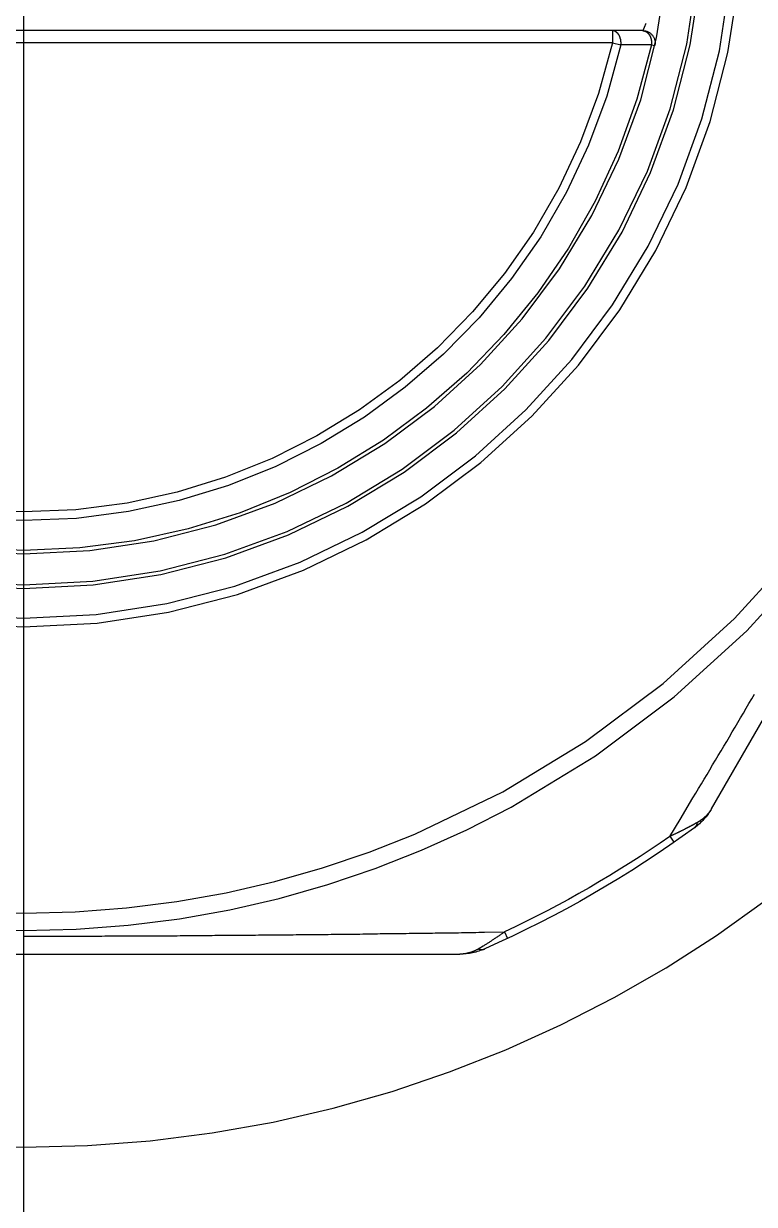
# Model space of a CAD drawing. Header units: millimetres. Extents: x 2213 to 82676, y 1050 to 28650.
# Drawn here: x 22678.83 to 22684.93, y 17281.55 to 17291.39 of the extents above; entities that cross this region are included whole.
import ezdxf

# ---------------------------------------------------------------- set-up
doc = ezdxf.new("R2010")
doc.units = ezdxf.units.MM
doc.header["$LTSCALE"] = 200
doc.linetypes.add('CENTERX2', pattern=[101.6, 63.5, -12.7, 12.7, -12.7])
doc.linetypes.add('DASHED', pattern=[0.75, 0.5, -0.25])
doc.layers.add('A-FIX', color=5, linetype='Continuous')

# ---------------------------------------------------------------- blocks, each defined once
blk = doc.blocks.new('대변기 정면도')
at = {"linetype": 'CENTERX2', "ltscale": 100}
blk.add_line((14863.9615, 31360.4375), (14863.9615, 31250.4675), dxfattribs=at)
at = {"linetype": 'DASHED'}
for p, q in [((14858.7955, 31304.1357), (14858.7972, 31304.1319)), ((14858.7972, 31304.1319), (14869.1266, 31304.1319)), ((14859.0511, 31304.1319), (14859.0511, 31304.0292)), ((14858.2245, 31297.6446), (14854.586, 31303.9466)), ((14858.7262, 31304.0137), (14858.6969, 31304.0073)), ((14858.7262, 31304.0137), (14858.8503, 31304.0133)), ((14858.8503, 31304.0133), (14858.9804, 31304.013)), ((14859.0511, 31304.0292), (14858.9804, 31304.013)), ((14859.0512, 31304.0292), (14868.8723, 31304.0292)), ((14858.4861, 31297.5564), (14858.3794, 31297.7351)), ((14858.5706, 31297.4149), (14858.4861, 31297.5564)), ((14858.5359, 31297.3658), (14858.5702, 31297.4152)), ((14859.9519, 31296.6175), (14859.9263, 31296.5631)), ((14860.1165, 31296.615), (14859.9519, 31296.6175)), ((14867.6003, 31296.4328), (14860.3234, 31296.4328))]:
    blk.add_line(p, q, dxfattribs=at)
for points in [[(14858.7969, 31304.1317), (14858.7959, 31304.1317), (14858.7949, 31304.1317), (14858.7949, 31304.1317), (14858.7939, 31304.1317), (14858.7929, 31304.1317), (14858.7919, 31304.1317), (14858.7909, 31304.1317), (14858.7899, 31304.1317), (14858.7889, 31304.1307), (14858.7879, 31304.1307), (14858.7869, 31304.1307), (14858.7859, 31304.1307), (14858.7849, 31304.1307), (14858.7839, 31304.1297), (14858.7839, 31304.1297), (14858.7829, 31304.1297), (14858.7819, 31304.1287), (14858.7809, 31304.1287), (14858.7799, 31304.1287), (14858.7789, 31304.1277), (14858.7779, 31304.1277), (14858.7769, 31304.1277), (14858.7759, 31304.1267), (14858.7759, 31304.1267), (14858.7749, 31304.1257), (14858.7739, 31304.1257), (14858.7729, 31304.1247), (14858.7719, 31304.1247), (14858.7709, 31304.1247), (14858.7709, 31304.1237), (14858.7699, 31304.1237), (14858.7689, 31304.1227), (14858.7679, 31304.1217), (14858.7669, 31304.1217), (14858.7659, 31304.1207), (14858.7659, 31304.1207), (14858.7649, 31304.1197), (14858.7639, 31304.1197), (14858.7629, 31304.1187), (14858.7619, 31304.1177), (14858.7619, 31304.1177), (14858.7609, 31304.1167), (14858.7599, 31304.1157), (14858.7589, 31304.1157), (14858.7589, 31304.1147), (14858.7579, 31304.1137), (14858.7569, 31304.1137), (14858.7559, 31304.1127), (14858.7559, 31304.1117), (14858.7549, 31304.1117), (14858.7539, 31304.1107), (14858.7539, 31304.1097), (14858.7529, 31304.1087), (14858.7519, 31304.1087), (14858.7519, 31304.1077), (14858.7509, 31304.1067), (14858.7499, 31304.1057), (14858.7499, 31304.1057), (14858.7489, 31304.1047), (14858.7479, 31304.1037), (14858.7479, 31304.1027), (14858.7469, 31304.1017), (14858.7469, 31304.1017), (14858.7459, 31304.1007), (14858.7449, 31304.0997), (14858.7449, 31304.0987), (14858.7439, 31304.0977), (14858.7439, 31304.0977), (14858.7429, 31304.0967), (14858.7429, 31304.0957), (14858.7419, 31304.0947), (14858.7419, 31304.0937), (14858.7409, 31304.0927), (14858.7409, 31304.0927), (14858.7399, 31304.0917), (14858.7399, 31304.0907), (14858.7389, 31304.0897), (14858.7389, 31304.0887), (14858.7379, 31304.0877), (14858.7379, 31304.0867), (14858.7369, 31304.0867), (14858.7369, 31304.0857), (14858.7359, 31304.0847), (14858.7359, 31304.0837), (14858.7359, 31304.0827), (14858.7349, 31304.0817), (14858.7349, 31304.0807), (14858.7339, 31304.0797), (14858.7339, 31304.0787), (14858.7339, 31304.0787), (14858.7329, 31304.0777), (14858.7329, 31304.0767), (14858.7329, 31304.0757), (14858.7319, 31304.0747), (14858.7319, 31304.0737), (14858.7319, 31304.0727), (14858.7309, 31304.0717), (14858.7309, 31304.0707), (14858.7309, 31304.0697), (14858.7309, 31304.0687), (14858.7299, 31304.0687), (14858.7299, 31304.0677), (14858.7299, 31304.0667), (14858.7299, 31304.0657), (14858.7289, 31304.0647), (14858.7289, 31304.0637), (14858.7289, 31304.0627), (14858.7289, 31304.0617), (14858.7279, 31304.0607), (14858.7279, 31304.0597), (14858.7279, 31304.0587), (14858.7279, 31304.0577), (14858.7279, 31304.0567), (14858.7279, 31304.0567), (14858.7269, 31304.0557), (14858.7269, 31304.0547), (14858.7269, 31304.0537), (14858.7269, 31304.0527), (14858.7269, 31304.0517), (14858.7269, 31304.0507), (14858.7269, 31304.0497), (14858.7259, 31304.0487), (14858.7259, 31304.0477), (14858.7259, 31304.0467), (14858.7259, 31304.0457), (14858.7259, 31304.0447), (14858.7259, 31304.0437), (14858.7259, 31304.0427), (14858.7259, 31304.0417), (14858.7259, 31304.0407), (14858.7259, 31304.0397), (14858.7259, 31304.0387), (14858.7259, 31304.0387), (14858.7259, 31304.0377), (14858.7249, 31304.0367), (14858.7249, 31304.0357), (14858.7249, 31304.0347), (14858.7249, 31304.0337), (14858.7249, 31304.0327), (14858.7249, 31304.0317), (14858.7249, 31304.0307), (14858.7249, 31304.0297), (14858.7249, 31304.0287), (14858.7249, 31304.0277), (14858.7249, 31304.0267), (14858.7259, 31304.0257), (14858.7259, 31304.0247), (14858.7259, 31304.0237), (14858.7259, 31304.0227), (14858.7259, 31304.0217), (14858.7259, 31304.0217), (14858.7259, 31304.0207), (14858.7259, 31304.0197), (14858.7259, 31304.0187), (14858.7259, 31304.0177), (14858.7259, 31304.0167), (14858.7259, 31304.0157), (14858.7259, 31304.0147), (14858.7259, 31304.0137)], [(14858.9809, 31304.0127), (14858.9799, 31304.0137), (14858.9799, 31304.0147), (14858.9799, 31304.0157), (14858.9799, 31304.0157), (14858.9799, 31304.0167), (14858.9799, 31304.0177), (14858.9799, 31304.0187), (14858.9799, 31304.0187), (14858.9799, 31304.0197), (14858.9789, 31304.0207), (14858.9789, 31304.0217), (14858.9789, 31304.0227), (14858.9789, 31304.0227), (14858.9789, 31304.0237), (14858.9789, 31304.0247), (14858.9789, 31304.0257), (14858.9789, 31304.0267), (14858.9789, 31304.0267), (14858.9789, 31304.0277), (14858.9789, 31304.0287), (14858.9789, 31304.0297), (14858.9789, 31304.0307), (14858.9789, 31304.0307), (14858.9789, 31304.0317), (14858.9789, 31304.0327), (14858.9789, 31304.0337), (14858.9789, 31304.0347), (14858.9789, 31304.0347), (14858.9789, 31304.0357), (14858.9789, 31304.0367), (14858.9789, 31304.0377), (14858.9789, 31304.0387), (14858.9789, 31304.0387), (14858.9799, 31304.0397), (14858.9799, 31304.0407), (14858.9799, 31304.0417), (14858.9799, 31304.0427), (14858.9799, 31304.0427), (14858.9799, 31304.0437), (14858.9799, 31304.0447), (14858.9799, 31304.0457), (14858.9799, 31304.0457), (14858.9799, 31304.0467), (14858.9799, 31304.0477), (14858.9809, 31304.0487), (14858.9809, 31304.0497), (14858.9809, 31304.0497), (14858.9809, 31304.0507), (14858.9809, 31304.0517), (14858.9809, 31304.0527), (14858.9809, 31304.0537), (14858.9809, 31304.0537), (14858.9819, 31304.0547), (14858.9819, 31304.0557), (14858.9819, 31304.0567), (14858.9819, 31304.0567), (14858.9819, 31304.0577), (14858.9819, 31304.0587), (14858.9829, 31304.0597), (14858.9829, 31304.0607), (14858.9829, 31304.0607), (14858.9829, 31304.0617), (14858.9829, 31304.0627), (14858.9829, 31304.0637), (14858.9839, 31304.0637), (14858.9839, 31304.0647), (14858.9839, 31304.0657), (14858.9839, 31304.0667), (14858.9839, 31304.0667), (14858.9849, 31304.0677), (14858.9849, 31304.0687), (14858.9849, 31304.0697), (14858.9849, 31304.0707), (14858.9859, 31304.0707), (14858.9859, 31304.0717), (14858.9859, 31304.0727), (14858.9859, 31304.0737), (14858.9859, 31304.0737), (14858.9869, 31304.0747), (14858.9869, 31304.0757), (14858.9869, 31304.0767), (14858.9879, 31304.0767), (14858.9879, 31304.0777), (14858.9879, 31304.0787), (14858.9879, 31304.0787), (14858.9889, 31304.0797), (14858.9889, 31304.0807), (14858.9889, 31304.0817), (14858.9899, 31304.0817), (14858.9899, 31304.0827), (14858.9899, 31304.0837), (14858.9909, 31304.0847), (14858.9909, 31304.0847), (14858.9909, 31304.0857), (14858.9919, 31304.0867), (14858.9919, 31304.0867), (14858.9919, 31304.0877), (14858.9929, 31304.0887), (14858.9929, 31304.0897), (14858.9939, 31304.0907), (14858.9939, 31304.0917), (14858.9939, 31304.0917), (14858.9949, 31304.0927), (14858.9949, 31304.0937), (14858.9959, 31304.0947), (14858.9959, 31304.0947), (14858.9969, 31304.0957), (14858.9969, 31304.0967), (14858.9969, 31304.0967), (14858.9979, 31304.0977), (14858.9979, 31304.0987), (14858.9989, 31304.0987), (14858.9989, 31304.0997), (14858.9999, 31304.1007), (14858.9999, 31304.1007), (14859.0009, 31304.1017), (14859.0009, 31304.1027), (14859.0019, 31304.1027), (14859.0019, 31304.1037), (14859.0029, 31304.1047), (14859.0029, 31304.1047), (14859.0039, 31304.1057), (14859.0039, 31304.1067), (14859.0049, 31304.1067), (14859.0059, 31304.1077), (14859.0059, 31304.1087), (14859.0069, 31304.1087), (14859.0069, 31304.1097), (14859.0079, 31304.1097), (14859.0079, 31304.1107), (14859.0089, 31304.1117), (14859.0099, 31304.1117), (14859.0099, 31304.1127), (14859.0109, 31304.1127), (14859.0109, 31304.1137), (14859.0119, 31304.1147), (14859.0129, 31304.1147), (14859.0129, 31304.1157), (14859.0139, 31304.1157), (14859.0149, 31304.1167), (14859.0149, 31304.1167), (14859.0159, 31304.1177), (14859.0169, 31304.1177), (14859.0169, 31304.1187), (14859.0179, 31304.1197), (14859.0189, 31304.1197), (14859.0189, 31304.1207), (14859.0199, 31304.1207), (14859.0209, 31304.1207), (14859.0209, 31304.1217), (14859.0219, 31304.1217), (14859.0229, 31304.1227), (14859.0229, 31304.1227), (14859.0239, 31304.1237), (14859.0249, 31304.1237), (14859.0249, 31304.1247), (14859.0259, 31304.1247), (14859.0269, 31304.1247), (14859.0279, 31304.1257), (14859.0279, 31304.1257), (14859.0289, 31304.1267), (14859.0299, 31304.1267), (14859.0309, 31304.1267), (14859.0309, 31304.1277), (14859.0319, 31304.1277), (14859.0329, 31304.1277), (14859.0339, 31304.1287), (14859.0339, 31304.1287), (14859.0349, 31304.1287), (14859.0359, 31304.1287), (14859.0369, 31304.1297), (14859.0369, 31304.1297), (14859.0379, 31304.1297), (14859.0389, 31304.1297), (14859.0399, 31304.1307), (14859.0399, 31304.1307), (14859.0409, 31304.1307), (14859.0419, 31304.1307), (14859.0429, 31304.1307), (14859.0429, 31304.1307), (14859.0439, 31304.1317), (14859.0449, 31304.1317), (14859.0459, 31304.1317), (14859.0469, 31304.1317), (14859.0469, 31304.1317), (14859.0479, 31304.1317), (14859.0489, 31304.1317), (14859.0499, 31304.1317), (14859.0509, 31304.1317)], [(14858.3799, 31297.7347), (14858.3559, 31297.7747), (14858.3329, 31297.8137), (14858.3089, 31297.8527), (14858.2859, 31297.8927), (14858.2619, 31297.9317), (14858.2389, 31297.9707), (14858.2149, 31298.0107), (14858.1919, 31298.0497), (14858.1689, 31298.0887), (14858.1449, 31298.1277), (14858.1219, 31298.1677), (14858.0979, 31298.2067), (14858.0749, 31298.2457), (14858.0519, 31298.2857), (14858.0279, 31298.3247), (14858.0049, 31298.3637), (14857.9819, 31298.4037), (14857.9579, 31298.4427), (14857.9349, 31298.4827), (14857.9119, 31298.5217), (14857.8879, 31298.5607), (14857.8649, 31298.6007)], [(14858.2249, 31297.6447), (14858.2249, 31297.6437), (14858.2259, 31297.6427), (14858.2259, 31297.6417), (14858.2269, 31297.6407), (14858.2269, 31297.6397), (14858.2279, 31297.6397), (14858.2279, 31297.6387), (14858.2289, 31297.6377), (14858.2289, 31297.6367), (14858.2299, 31297.6357), (14858.2299, 31297.6347), (14858.2309, 31297.6337), (14858.2319, 31297.6327), (14858.2319, 31297.6327), (14858.2329, 31297.6317), (14858.2329, 31297.6307), (14858.2339, 31297.6297), (14858.2339, 31297.6287), (14858.2349, 31297.6277), (14858.2359, 31297.6267), (14858.2359, 31297.6267), (14858.2369, 31297.6257), (14858.2369, 31297.6247), (14858.2379, 31297.6237), (14858.2379, 31297.6227), (14858.2389, 31297.6217), (14858.2399, 31297.6217), (14858.2399, 31297.6207), (14858.2409, 31297.6197), (14858.2409, 31297.6187), (14858.2419, 31297.6177), (14858.2429, 31297.6167), (14858.2429, 31297.6167), (14858.2439, 31297.6157), (14858.2449, 31297.6147), (14858.2449, 31297.6137), (14858.2459, 31297.6127), (14858.2459, 31297.6117), (14858.2469, 31297.6117), (14858.2479, 31297.6107), (14858.2479, 31297.6097), (14858.2489, 31297.6087), (14858.2499, 31297.6077), (14858.2499, 31297.6077), (14858.2509, 31297.6067), (14858.2519, 31297.6057), (14858.2519, 31297.6047), (14858.2529, 31297.6037), (14858.2539, 31297.6037), (14858.2539, 31297.6027), (14858.2549, 31297.6017), (14858.2559, 31297.6007), (14858.2559, 31297.5997), (14858.2569, 31297.5997), (14858.2579, 31297.5987), (14858.2579, 31297.5977), (14858.2589, 31297.5967), (14858.2599, 31297.5967), (14858.2599, 31297.5957), (14858.2609, 31297.5947), (14858.2619, 31297.5937), (14858.2619, 31297.5927), (14858.2629, 31297.5927), (14858.2639, 31297.5917), (14858.2649, 31297.5907), (14858.2649, 31297.5897), (14858.2659, 31297.5897), (14858.2669, 31297.5887), (14858.2669, 31297.5877), (14858.2679, 31297.5867), (14858.2689, 31297.5867), (14858.2699, 31297.5857), (14858.2699, 31297.5847), (14858.2709, 31297.5837), (14858.2719, 31297.5837), (14858.2719, 31297.5827), (14858.2729, 31297.5817), (14858.2739, 31297.5817), (14858.2749, 31297.5807), (14858.2749, 31297.5797), (14858.2759, 31297.5787), (14858.2769, 31297.5787), (14858.2779, 31297.5777), (14858.2779, 31297.5767), (14858.2789, 31297.5767), (14858.2799, 31297.5757), (14858.2809, 31297.5747), (14858.2819, 31297.5737), (14858.2819, 31297.5737), (14858.2829, 31297.5727), (14858.2839, 31297.5717), (14858.2849, 31297.5717), (14858.2849, 31297.5707), (14858.2859, 31297.5697), (14858.2869, 31297.5697), (14858.2879, 31297.5687), (14858.2889, 31297.5677), (14858.2889, 31297.5677), (14858.2899, 31297.5667), (14858.2909, 31297.5657), (14858.2919, 31297.5657), (14858.2919, 31297.5647), (14858.2929, 31297.5637), (14858.2939, 31297.5637), (14858.2949, 31297.5627), (14858.2959, 31297.5617), (14858.2959, 31297.5617), (14858.2969, 31297.5607), (14858.2979, 31297.5597), (14858.2989, 31297.5597), (14858.2999, 31297.5587), (14858.3009, 31297.5577), (14858.3009, 31297.5577), (14858.3019, 31297.5567), (14858.3029, 31297.5557), (14858.3039, 31297.5557), (14858.3049, 31297.5547), (14858.3049, 31297.5547), (14858.3059, 31297.5537), (14858.3069, 31297.5527), (14858.3079, 31297.5527), (14858.3089, 31297.5517), (14858.3099, 31297.5517), (14858.3109, 31297.5507), (14858.3109, 31297.5497), (14858.3119, 31297.5497), (14858.3129, 31297.5487), (14858.3139, 31297.5487), (14858.3149, 31297.5477), (14858.3159, 31297.5467), (14858.3159, 31297.5467), (14858.3169, 31297.5457), (14858.3179, 31297.5457), (14858.3189, 31297.5447), (14858.3199, 31297.5437), (14858.3209, 31297.5437), (14858.3219, 31297.5427), (14858.3219, 31297.5427), (14858.3229, 31297.5417), (14858.3239, 31297.5417), (14858.3249, 31297.5407), (14858.3259, 31297.5397), (14858.3269, 31297.5397), (14858.3279, 31297.5387), (14858.3289, 31297.5387), (14858.3289, 31297.5377), (14858.3299, 31297.5377), (14858.3309, 31297.5367), (14858.3319, 31297.5367), (14858.3329, 31297.5357), (14858.3339, 31297.5357), (14858.3349, 31297.5347), (14858.3359, 31297.5337), (14858.3359, 31297.5337), (14858.3369, 31297.5327), (14858.3379, 31297.5327), (14858.3389, 31297.5317), (14858.3399, 31297.5317), (14858.3409, 31297.5307)], [(14858.3669, 31297.4867), (14858.3659, 31297.4867), (14858.3659, 31297.4867), (14858.3659, 31297.4867), (14858.3659, 31297.4877), (14858.3649, 31297.4877), (14858.3649, 31297.4877), (14858.3649, 31297.4877), (14858.3649, 31297.4877), (14858.3639, 31297.4887), (14858.3639, 31297.4887), (14858.3639, 31297.4887), (14858.3639, 31297.4887), (14858.3629, 31297.4887), (14858.3629, 31297.4897), (14858.3629, 31297.4897), (14858.3629, 31297.4897), (14858.3619, 31297.4897), (14858.3619, 31297.4907), (14858.3619, 31297.4907), (14858.3619, 31297.4907), (14858.3609, 31297.4907), (14858.3609, 31297.4907), (14858.3609, 31297.4917), (14858.3609, 31297.4917), (14858.3599, 31297.4917), (14858.3599, 31297.4917), (14858.3599, 31297.4927), (14858.3599, 31297.4927), (14858.3589, 31297.4927), (14858.3589, 31297.4927), (14858.3589, 31297.4937), (14858.3589, 31297.4937), (14858.3589, 31297.4937), (14858.3579, 31297.4937), (14858.3579, 31297.4947), (14858.3579, 31297.4947), (14858.3579, 31297.4947), (14858.3569, 31297.4947), (14858.3569, 31297.4947), (14858.3569, 31297.4957), (14858.3569, 31297.4957), (14858.3569, 31297.4957), (14858.3559, 31297.4957), (14858.3559, 31297.4967), (14858.3559, 31297.4967), (14858.3559, 31297.4967), (14858.3559, 31297.4977), (14858.3549, 31297.4977), (14858.3549, 31297.4977), (14858.3549, 31297.4977), (14858.3549, 31297.4987), (14858.3549, 31297.4987), (14858.3539, 31297.4987), (14858.3539, 31297.4987), (14858.3539, 31297.4997), (14858.3539, 31297.4997), (14858.3539, 31297.4997), (14858.3529, 31297.4997), (14858.3529, 31297.5007), (14858.3529, 31297.5007), (14858.3529, 31297.5007), (14858.3529, 31297.5017), (14858.3519, 31297.5017), (14858.3519, 31297.5017), (14858.3519, 31297.5017), (14858.3519, 31297.5027), (14858.3519, 31297.5027), (14858.3519, 31297.5027), (14858.3509, 31297.5027), (14858.3509, 31297.5037), (14858.3509, 31297.5037), (14858.3509, 31297.5037), (14858.3509, 31297.5047), (14858.3509, 31297.5047), (14858.3499, 31297.5047), (14858.3499, 31297.5047), (14858.3499, 31297.5057), (14858.3499, 31297.5057), (14858.3499, 31297.5057), (14858.3499, 31297.5067), (14858.3489, 31297.5067), (14858.3489, 31297.5067), (14858.3489, 31297.5077), (14858.3489, 31297.5077), (14858.3489, 31297.5077), (14858.3489, 31297.5077), (14858.3479, 31297.5087), (14858.3479, 31297.5087), (14858.3479, 31297.5087), (14858.3479, 31297.5097), (14858.3479, 31297.5097), (14858.3479, 31297.5097), (14858.3479, 31297.5107), (14858.3469, 31297.5107), (14858.3469, 31297.5107), (14858.3469, 31297.5107), (14858.3469, 31297.5117), (14858.3469, 31297.5117), (14858.3469, 31297.5117), (14858.3469, 31297.5127), (14858.3459, 31297.5127), (14858.3459, 31297.5137), (14858.3459, 31297.5137), (14858.3459, 31297.5137), (14858.3459, 31297.5137), (14858.3459, 31297.5147), (14858.3459, 31297.5147), (14858.3449, 31297.5147), (14858.3449, 31297.5157), (14858.3449, 31297.5157), (14858.3449, 31297.5157), (14858.3449, 31297.5167), (14858.3449, 31297.5167), (14858.3449, 31297.5167), (14858.3449, 31297.5177), (14858.3449, 31297.5177), (14858.3439, 31297.5177), (14858.3439, 31297.5187), (14858.3439, 31297.5187), (14858.3439, 31297.5187), (14858.3439, 31297.5197), (14858.3439, 31297.5197), (14858.3439, 31297.5197), (14858.3439, 31297.5197), (14858.3439, 31297.5207), (14858.3439, 31297.5207), (14858.3429, 31297.5207), (14858.3429, 31297.5217), (14858.3429, 31297.5217), (14858.3429, 31297.5217), (14858.3429, 31297.5227), (14858.3429, 31297.5227), (14858.3429, 31297.5227), (14858.3429, 31297.5237), (14858.3429, 31297.5237), (14858.3429, 31297.5237), (14858.3419, 31297.5247), (14858.3419, 31297.5247), (14858.3419, 31297.5247), (14858.3419, 31297.5257), (14858.3419, 31297.5257), (14858.3419, 31297.5257), (14858.3419, 31297.5267), (14858.3419, 31297.5267), (14858.3419, 31297.5267), (14858.3419, 31297.5277), (14858.3419, 31297.5277), (14858.3419, 31297.5277), (14858.3419, 31297.5277), (14858.3409, 31297.5287), (14858.3409, 31297.5287), (14858.3409, 31297.5287), (14858.3409, 31297.5297), (14858.3409, 31297.5297), (14858.3409, 31297.5297), (14858.3409, 31297.5307)], [(14858.3409, 31297.5307), (14858.3419, 31297.5307), (14858.3419, 31297.5307), (14858.3429, 31297.5297), (14858.3439, 31297.5297), (14858.3439, 31297.5297), (14858.3449, 31297.5287), (14858.3459, 31297.5287), (14858.3459, 31297.5277), (14858.3469, 31297.5277), (14858.3469, 31297.5277), (14858.3479, 31297.5267), (14858.3489, 31297.5267), (14858.3489, 31297.5267), (14858.3499, 31297.5257), (14858.3509, 31297.5257), (14858.3509, 31297.5247), (14858.3519, 31297.5247), (14858.3529, 31297.5247), (14858.3529, 31297.5237), (14858.3539, 31297.5237), (14858.3549, 31297.5237), (14858.3549, 31297.5227), (14858.3559, 31297.5227), (14858.3569, 31297.5227), (14858.3569, 31297.5217), (14858.3579, 31297.5217), (14858.3589, 31297.5207), (14858.3589, 31297.5207), (14858.3599, 31297.5207), (14858.3609, 31297.5197), (14858.3609, 31297.5197), (14858.3619, 31297.5197), (14858.3629, 31297.5187), (14858.3629, 31297.5187), (14858.3639, 31297.5187), (14858.3649, 31297.5177), (14858.3649, 31297.5177), (14858.3659, 31297.5167), (14858.3669, 31297.5167), (14858.3669, 31297.5167), (14858.3679, 31297.5157), (14858.3689, 31297.5157), (14858.3689, 31297.5157), (14858.3699, 31297.5147), (14858.3699, 31297.5147), (14858.3709, 31297.5147), (14858.3719, 31297.5137), (14858.3719, 31297.5137), (14858.3729, 31297.5137), (14858.3739, 31297.5127), (14858.3739, 31297.5127), (14858.3749, 31297.5117), (14858.3759, 31297.5117), (14858.3759, 31297.5117), (14858.3769, 31297.5107), (14858.3779, 31297.5107), (14858.3779, 31297.5107), (14858.3789, 31297.5097), (14858.3799, 31297.5097), (14858.3799, 31297.5097), (14858.3809, 31297.5087), (14858.3819, 31297.5087), (14858.3819, 31297.5087), (14858.3829, 31297.5077), (14858.3839, 31297.5077), (14858.3839, 31297.5067), (14858.3849, 31297.5067), (14858.3859, 31297.5067), (14858.3859, 31297.5057), (14858.3869, 31297.5057), (14858.3879, 31297.5057), (14858.3879, 31297.5047), (14858.3889, 31297.5047), (14858.3899, 31297.5047), (14858.3899, 31297.5037), (14858.3909, 31297.5037), (14858.3919, 31297.5037), (14858.3919, 31297.5027), (14858.3929, 31297.5027), (14858.3939, 31297.5027), (14858.3939, 31297.5017), (14858.3949, 31297.5017), (14858.3959, 31297.5007), (14858.3959, 31297.5007), (14858.3969, 31297.5007), (14858.3979, 31297.4997), (14858.3979, 31297.4997), (14858.3989, 31297.4997), (14858.3999, 31297.4987), (14858.3999, 31297.4987), (14858.4009, 31297.4987), (14858.4019, 31297.4977), (14858.4019, 31297.4977), (14858.4029, 31297.4977), (14858.4039, 31297.4967), (14858.4039, 31297.4967), (14858.4049, 31297.4967), (14858.4059, 31297.4957), (14858.4059, 31297.4957), (14858.4069, 31297.4957), (14858.4079, 31297.4947), (14858.4079, 31297.4947), (14858.4089, 31297.4947), (14858.4099, 31297.4937), (14858.4099, 31297.4937), (14858.4109, 31297.4927), (14858.4119, 31297.4927), (14858.4119, 31297.4927), (14858.4129, 31297.4917), (14858.4139, 31297.4917), (14858.4139, 31297.4917), (14858.4149, 31297.4907), (14858.4159, 31297.4907), (14858.4159, 31297.4907), (14858.4169, 31297.4897), (14858.4179, 31297.4897), (14858.4179, 31297.4897), (14858.4189, 31297.4887), (14858.4199, 31297.4887), (14858.4199, 31297.4887), (14858.4209, 31297.4877), (14858.4219, 31297.4877), (14858.4219, 31297.4877), (14858.4229, 31297.4867), (14858.4239, 31297.4867), (14858.4239, 31297.4867), (14858.4249, 31297.4857), (14858.4259, 31297.4857), (14858.4259, 31297.4857), (14858.4269, 31297.4847), (14858.4279, 31297.4847), (14858.4279, 31297.4847), (14858.4289, 31297.4837), (14858.4299, 31297.4837), (14858.4299, 31297.4827), (14858.4309, 31297.4827), (14858.4319, 31297.4827), (14858.4319, 31297.4817), (14858.4329, 31297.4817), (14858.4339, 31297.4817), (14858.4339, 31297.4807), (14858.4349, 31297.4807), (14858.4359, 31297.4807), (14858.4359, 31297.4797), (14858.4369, 31297.4797), (14858.4379, 31297.4797), (14858.4379, 31297.4787), (14858.4389, 31297.4787), (14858.4399, 31297.4787), (14858.4399, 31297.4777), (14858.4409, 31297.4777), (14858.4419, 31297.4777), (14858.4419, 31297.4767), (14858.4429, 31297.4767), (14858.4439, 31297.4767), (14858.4439, 31297.4757), (14858.4449, 31297.4757), (14858.4459, 31297.4757), (14858.4459, 31297.4747)], [(14863.9619, 31296.5827), (14863.9379, 31296.5827), (14863.9139, 31296.5827), (14863.8889, 31296.5827), (14863.8649, 31296.5827), (14863.8409, 31296.5827), (14863.8169, 31296.5827), (14863.7929, 31296.5827), (14863.7689, 31296.5827), (14863.7439, 31296.5827), (14863.7199, 31296.5837), (14863.6959, 31296.5837), (14863.6719, 31296.5837), (14863.6479, 31296.5837), (14863.6229, 31296.5837), (14863.5989, 31296.5837), (14863.5749, 31296.5837), (14863.5509, 31296.5837), (14863.5269, 31296.5837), (14863.5029, 31296.5837), (14863.4779, 31296.5837), (14863.4539, 31296.5837), (14863.4299, 31296.5837), (14863.4059, 31296.5837), (14863.3819, 31296.5837), (14863.3569, 31296.5837), (14863.3329, 31296.5837), (14863.3089, 31296.5837), (14863.2849, 31296.5847), (14863.2609, 31296.5847), (14863.2359, 31296.5847), (14863.2119, 31296.5847), (14863.1879, 31296.5847), (14863.1639, 31296.5847), (14863.1399, 31296.5847), (14863.1159, 31296.5847), (14863.0909, 31296.5847), (14863.0669, 31296.5847), (14863.0429, 31296.5847), (14863.0189, 31296.5857), (14862.9949, 31296.5857), (14862.9699, 31296.5857), (14862.9459, 31296.5857), (14862.9219, 31296.5857), (14862.8979, 31296.5857), (14862.8739, 31296.5857), (14862.8489, 31296.5857), (14862.8249, 31296.5867), (14862.8009, 31296.5867), (14862.7769, 31296.5867), (14862.7529, 31296.5867), (14862.7289, 31296.5867), (14862.7039, 31296.5867), (14862.6799, 31296.5867), (14862.6559, 31296.5877), (14862.6319, 31296.5877), (14862.6079, 31296.5877), (14862.5829, 31296.5877), (14862.5589, 31296.5877), (14862.5349, 31296.5877), (14862.5109, 31296.5877), (14862.4869, 31296.5887), (14862.4629, 31296.5887), (14862.4379, 31296.5887), (14862.4139, 31296.5887), (14862.3899, 31296.5887), (14862.3659, 31296.5897), (14862.3419, 31296.5897), (14862.3169, 31296.5897), (14862.2929, 31296.5897), (14862.2689, 31296.5897), (14862.2449, 31296.5897), (14862.2209, 31296.5907), (14862.1959, 31296.5907), (14862.1719, 31296.5907), (14862.1479, 31296.5907), (14862.1239, 31296.5907), (14862.0999, 31296.5917), (14862.0759, 31296.5917), (14862.0509, 31296.5917), (14862.0269, 31296.5917), (14862.0029, 31296.5927), (14861.9789, 31296.5927), (14861.9549, 31296.5927), (14861.9299, 31296.5927), (14861.9059, 31296.5927), (14861.8819, 31296.5937), (14861.8579, 31296.5937), (14861.8339, 31296.5937), (14861.8099, 31296.5937), (14861.7849, 31296.5947), (14861.7609, 31296.5947), (14861.7369, 31296.5947), (14861.7129, 31296.5947), (14861.6889, 31296.5957), (14861.6639, 31296.5957), (14861.6399, 31296.5957), (14861.6159, 31296.5957), (14861.5919, 31296.5967), (14861.5679, 31296.5967), (14861.5429, 31296.5967), (14861.5189, 31296.5967), (14861.4949, 31296.5977), (14861.4709, 31296.5977), (14861.4469, 31296.5977), (14861.4229, 31296.5977), (14861.3979, 31296.5987), (14861.3739, 31296.5987), (14861.3499, 31296.5987), (14861.3259, 31296.5997), (14861.3019, 31296.5997), (14861.2769, 31296.5997), (14861.2529, 31296.5997), (14861.2289, 31296.6007), (14861.2049, 31296.6007), (14861.1809, 31296.6007), (14861.1569, 31296.6007), (14861.1319, 31296.6017), (14861.1079, 31296.6017), (14861.0839, 31296.6017), (14861.0599, 31296.6027), (14861.0359, 31296.6027), (14861.0109, 31296.6027), (14860.9869, 31296.6037), (14860.9629, 31296.6037), (14860.9389, 31296.6037), (14860.9149, 31296.6037), (14860.8909, 31296.6047), (14860.8659, 31296.6047), (14860.8419, 31296.6047), (14860.8179, 31296.6057), (14860.7939, 31296.6057), (14860.7699, 31296.6057), (14860.7449, 31296.6067), (14860.7209, 31296.6067), (14860.6969, 31296.6067), (14860.6729, 31296.6077), (14860.6489, 31296.6077), (14860.6249, 31296.6077), (14860.5999, 31296.6087), (14860.5759, 31296.6087), (14860.5519, 31296.6087), (14860.5279, 31296.6097), (14860.5039, 31296.6097), (14860.4789, 31296.6097), (14860.4549, 31296.6107), (14860.4309, 31296.6107), (14860.4069, 31296.6107), (14860.3829, 31296.6117), (14860.3579, 31296.6117), (14860.3339, 31296.6117), (14860.3099, 31296.6127), (14860.2859, 31296.6127), (14860.2619, 31296.6127), (14860.2379, 31296.6137), (14860.2129, 31296.6137), (14860.1889, 31296.6137), (14860.1649, 31296.6147), (14860.1409, 31296.6147), (14860.1169, 31296.6147)], [(14860.1669, 31296.4767), (14860.1659, 31296.4767), (14860.1659, 31296.4767), (14860.1659, 31296.4767), (14860.1649, 31296.4757), (14860.1649, 31296.4757), (14860.1649, 31296.4757), (14860.1639, 31296.4757), (14860.1639, 31296.4757), (14860.1639, 31296.4757), (14860.1629, 31296.4757), (14860.1629, 31296.4757), (14860.1629, 31296.4757), (14860.1619, 31296.4757), (14860.1619, 31296.4747), (14860.1619, 31296.4747), (14860.1619, 31296.4747), (14860.1609, 31296.4747), (14860.1609, 31296.4747), (14860.1609, 31296.4747), (14860.1599, 31296.4747), (14860.1599, 31296.4747), (14860.1599, 31296.4747), (14860.1589, 31296.4747), (14860.1589, 31296.4747), (14860.1589, 31296.4737), (14860.1579, 31296.4737), (14860.1579, 31296.4737), (14860.1579, 31296.4737), (14860.1569, 31296.4737), (14860.1569, 31296.4737), (14860.1569, 31296.4737), (14860.1559, 31296.4737), (14860.1559, 31296.4737), (14860.1559, 31296.4737), (14860.1549, 31296.4737), (14860.1549, 31296.4737), (14860.1549, 31296.4737), (14860.1539, 31296.4737), (14860.1539, 31296.4737), (14860.1539, 31296.4727), (14860.1539, 31296.4727), (14860.1529, 31296.4727), (14860.1529, 31296.4727), (14860.1529, 31296.4727), (14860.1519, 31296.4727), (14860.1519, 31296.4727), (14860.1519, 31296.4727), (14860.1509, 31296.4727), (14860.1509, 31296.4727), (14860.1509, 31296.4727), (14860.1499, 31296.4727), (14860.1499, 31296.4727), (14860.1499, 31296.4727), (14860.1489, 31296.4727), (14860.1489, 31296.4727), (14860.1489, 31296.4727), (14860.1479, 31296.4727), (14860.1479, 31296.4727), (14860.1479, 31296.4727), (14860.1469, 31296.4727), (14860.1469, 31296.4717), (14860.1469, 31296.4717), (14860.1459, 31296.4717), (14860.1459, 31296.4717), (14860.1459, 31296.4717), (14860.1449, 31296.4717), (14860.1449, 31296.4717), (14860.1449, 31296.4717), (14860.1439, 31296.4717), (14860.1439, 31296.4717), (14860.1439, 31296.4717), (14860.1429, 31296.4717), (14860.1429, 31296.4717), (14860.1429, 31296.4717), (14860.1419, 31296.4717), (14860.1419, 31296.4717), (14860.1419, 31296.4717), (14860.1409, 31296.4717), (14860.1409, 31296.4717), (14860.1409, 31296.4717), (14860.1399, 31296.4717), (14860.1399, 31296.4717), (14860.1399, 31296.4717), (14860.1389, 31296.4717), (14860.1389, 31296.4717), (14860.1389, 31296.4717), (14860.1379, 31296.4717), (14860.1379, 31296.4717), (14860.1379, 31296.4717), (14860.1369, 31296.4717), (14860.1369, 31296.4717), (14860.1369, 31296.4717), (14860.1359, 31296.4717), (14860.1359, 31296.4717), (14860.1359, 31296.4717), (14860.1349, 31296.4717), (14860.1339, 31296.4717), (14860.1339, 31296.4717), (14860.1339, 31296.4717), (14860.1329, 31296.4727), (14860.1329, 31296.4727), (14860.1329, 31296.4727), (14860.1319, 31296.4727), (14860.1319, 31296.4727), (14860.1319, 31296.4727), (14860.1309, 31296.4727), (14860.1309, 31296.4727), (14860.1309, 31296.4727), (14860.1299, 31296.4727), (14860.1299, 31296.4727), (14860.1299, 31296.4727), (14860.1289, 31296.4727), (14860.1289, 31296.4727), (14860.1289, 31296.4727), (14860.1279, 31296.4727), (14860.1279, 31296.4727), (14860.1279, 31296.4727), (14860.1269, 31296.4727), (14860.1269, 31296.4727), (14860.1269, 31296.4737), (14860.1259, 31296.4737), (14860.1259, 31296.4737), (14860.1259, 31296.4737), (14860.1249, 31296.4737), (14860.1249, 31296.4737), (14860.1249, 31296.4737), (14860.1239, 31296.4737), (14860.1239, 31296.4737), (14860.1239, 31296.4737), (14860.1229, 31296.4737), (14860.1229, 31296.4737), (14860.1229, 31296.4737), (14860.1219, 31296.4747), (14860.1219, 31296.4747), (14860.1219, 31296.4747), (14860.1219, 31296.4747), (14860.1209, 31296.4747), (14860.1209, 31296.4747), (14860.1209, 31296.4747), (14860.1199, 31296.4747), (14860.1199, 31296.4747), (14860.1199, 31296.4747), (14860.1189, 31296.4757), (14860.1189, 31296.4757), (14860.1189, 31296.4757), (14860.1179, 31296.4757), (14860.1179, 31296.4757), (14860.1179, 31296.4757), (14860.1169, 31296.4757), (14860.1169, 31296.4757), (14860.1169, 31296.4767), (14860.1169, 31296.4767), (14860.1159, 31296.4767)], [(14860.1299, 31296.4997), (14860.1299, 31296.4987), (14860.1299, 31296.4987), (14860.1309, 31296.4987), (14860.1309, 31296.4987), (14860.1309, 31296.4987), (14860.1319, 31296.4977), (14860.1319, 31296.4977), (14860.1319, 31296.4977), (14860.1319, 31296.4977), (14860.1329, 31296.4977), (14860.1329, 31296.4977), (14860.1329, 31296.4967), (14860.1339, 31296.4967), (14860.1339, 31296.4967), (14860.1339, 31296.4967), (14860.1349, 31296.4967), (14860.1349, 31296.4957), (14860.1349, 31296.4957), (14860.1349, 31296.4957), (14860.1359, 31296.4957), (14860.1359, 31296.4957), (14860.1359, 31296.4957), (14860.1369, 31296.4947), (14860.1369, 31296.4947), (14860.1369, 31296.4947), (14860.1369, 31296.4947), (14860.1379, 31296.4947), (14860.1379, 31296.4937), (14860.1379, 31296.4937), (14860.1389, 31296.4937), (14860.1389, 31296.4937), (14860.1389, 31296.4937), (14860.1399, 31296.4937), (14860.1399, 31296.4927), (14860.1399, 31296.4927), (14860.1399, 31296.4927), (14860.1409, 31296.4927), (14860.1409, 31296.4927), (14860.1409, 31296.4917), (14860.1419, 31296.4917), (14860.1419, 31296.4917), (14860.1419, 31296.4917), (14860.1429, 31296.4917), (14860.1429, 31296.4917), (14860.1429, 31296.4907), (14860.1429, 31296.4907), (14860.1439, 31296.4907), (14860.1439, 31296.4907), (14860.1439, 31296.4907), (14860.1449, 31296.4907), (14860.1449, 31296.4897), (14860.1449, 31296.4897), (14860.1449, 31296.4897), (14860.1459, 31296.4897), (14860.1459, 31296.4897), (14860.1459, 31296.4887), (14860.1469, 31296.4887), (14860.1469, 31296.4887), (14860.1469, 31296.4887), (14860.1479, 31296.4887), (14860.1479, 31296.4887), (14860.1479, 31296.4877), (14860.1479, 31296.4877), (14860.1489, 31296.4877), (14860.1489, 31296.4877), (14860.1489, 31296.4877), (14860.1499, 31296.4867), (14860.1499, 31296.4867), (14860.1499, 31296.4867), (14860.1499, 31296.4867), (14860.1509, 31296.4867), (14860.1509, 31296.4867), (14860.1509, 31296.4857), (14860.1519, 31296.4857), (14860.1519, 31296.4857), (14860.1519, 31296.4857), (14860.1529, 31296.4857), (14860.1529, 31296.4847), (14860.1529, 31296.4847), (14860.1529, 31296.4847), (14860.1539, 31296.4847), (14860.1539, 31296.4847), (14860.1539, 31296.4847), (14860.1549, 31296.4837), (14860.1549, 31296.4837), (14860.1549, 31296.4837), (14860.1559, 31296.4837), (14860.1559, 31296.4837), (14860.1559, 31296.4837), (14860.1559, 31296.4827), (14860.1569, 31296.4827), (14860.1569, 31296.4827), (14860.1569, 31296.4827), (14860.1579, 31296.4827), (14860.1579, 31296.4817), (14860.1579, 31296.4817), (14860.1579, 31296.4817), (14860.1589, 31296.4817), (14860.1599, 31296.4807), (14860.1599, 31296.4807), (14860.1599, 31296.4807), (14860.1609, 31296.4807), (14860.1609, 31296.4807), (14860.1609, 31296.4807), (14860.1609, 31296.4797), (14860.1619, 31296.4797), (14860.1619, 31296.4797), (14860.1619, 31296.4797), (14860.1629, 31296.4797), (14860.1629, 31296.4787), (14860.1629, 31296.4787), (14860.1639, 31296.4787), (14860.1639, 31296.4787), (14860.1639, 31296.4787), (14860.1639, 31296.4787), (14860.1649, 31296.4777), (14860.1649, 31296.4777), (14860.1649, 31296.4777), (14860.1659, 31296.4777), (14860.1659, 31296.4777), (14860.1659, 31296.4777), (14860.1669, 31296.4767)], [(14860.1669, 31296.4767), (14860.1679, 31296.4767), (14860.1689, 31296.4757), (14860.1699, 31296.4747), (14860.1709, 31296.4747), (14860.1719, 31296.4737), (14860.1719, 31296.4737), (14860.1729, 31296.4727), (14860.1739, 31296.4727), (14860.1749, 31296.4717), (14860.1759, 31296.4717), (14860.1769, 31296.4707), (14860.1779, 31296.4707), (14860.1789, 31296.4697), (14860.1799, 31296.4697), (14860.1809, 31296.4697), (14860.1819, 31296.4687), (14860.1819, 31296.4687), (14860.1829, 31296.4677), (14860.1839, 31296.4677), (14860.1849, 31296.4667), (14860.1859, 31296.4667), (14860.1869, 31296.4657), (14860.1879, 31296.4657), (14860.1889, 31296.4647), (14860.1899, 31296.4647), (14860.1909, 31296.4637), (14860.1919, 31296.4637), (14860.1929, 31296.4637), (14860.1929, 31296.4627), (14860.1939, 31296.4627), (14860.1949, 31296.4617), (14860.1959, 31296.4617), (14860.1969, 31296.4607), (14860.1979, 31296.4607), (14860.1989, 31296.4597), (14860.1999, 31296.4597), (14860.2009, 31296.4597), (14860.2019, 31296.4587), (14860.2029, 31296.4587), (14860.2039, 31296.4577), (14860.2049, 31296.4577), (14860.2059, 31296.4577), (14860.2069, 31296.4567), (14860.2079, 31296.4567), (14860.2089, 31296.4557), (14860.2099, 31296.4557), (14860.2099, 31296.4557), (14860.2109, 31296.4547), (14860.2119, 31296.4547), (14860.2129, 31296.4537), (14860.2139, 31296.4537), (14860.2149, 31296.4537), (14860.2159, 31296.4527), (14860.2169, 31296.4527), (14860.2179, 31296.4527), (14860.2189, 31296.4517), (14860.2199, 31296.4517), (14860.2209, 31296.4517), (14860.2219, 31296.4507), (14860.2229, 31296.4507), (14860.2239, 31296.4497), (14860.2249, 31296.4497), (14860.2259, 31296.4497), (14860.2269, 31296.4487), (14860.2279, 31296.4487), (14860.2289, 31296.4487), (14860.2299, 31296.4477), (14860.2309, 31296.4477), (14860.2319, 31296.4477), (14860.2329, 31296.4477), (14860.2339, 31296.4467), (14860.2349, 31296.4467), (14860.2359, 31296.4467), (14860.2369, 31296.4457), (14860.2379, 31296.4457), (14860.2389, 31296.4457), (14860.2399, 31296.4447), (14860.2409, 31296.4447), (14860.2419, 31296.4447), (14860.2429, 31296.4447), (14860.2439, 31296.4437), (14860.2449, 31296.4437), (14860.2459, 31296.4437), (14860.2469, 31296.4427), (14860.2479, 31296.4427), (14860.2489, 31296.4427), (14860.2499, 31296.4427), (14860.2509, 31296.4417), (14860.2519, 31296.4417), (14860.2529, 31296.4417), (14860.2539, 31296.4417), (14860.2549, 31296.4407), (14860.2559, 31296.4407), (14860.2569, 31296.4407), (14860.2579, 31296.4407), (14860.2589, 31296.4397), (14860.2599, 31296.4397), (14860.2609, 31296.4397), (14860.2619, 31296.4397), (14860.2629, 31296.4397), (14860.2639, 31296.4387), (14860.2649, 31296.4387), (14860.2659, 31296.4387), (14860.2669, 31296.4387), (14860.2679, 31296.4377), (14860.2689, 31296.4377), (14860.2699, 31296.4377), (14860.2709, 31296.4377), (14860.2719, 31296.4377), (14860.2729, 31296.4377), (14860.2739, 31296.4367), (14860.2749, 31296.4367), (14860.2759, 31296.4367), (14860.2769, 31296.4367), (14860.2779, 31296.4367), (14860.2789, 31296.4367), (14860.2799, 31296.4357), (14860.2809, 31296.4357), (14860.2819, 31296.4357), (14860.2829, 31296.4357), (14860.2839, 31296.4357), (14860.2849, 31296.4357), (14860.2869, 31296.4347), (14860.2879, 31296.4347), (14860.2889, 31296.4347), (14860.2899, 31296.4347), (14860.2909, 31296.4347), (14860.2919, 31296.4347), (14860.2929, 31296.4347), (14860.2939, 31296.4347), (14860.2949, 31296.4347), (14860.2959, 31296.4337), (14860.2969, 31296.4337), (14860.2979, 31296.4337), (14860.2989, 31296.4337), (14860.2999, 31296.4337), (14860.3009, 31296.4337), (14860.3019, 31296.4337), (14860.3029, 31296.4337), (14860.3039, 31296.4337), (14860.3049, 31296.4337), (14860.3059, 31296.4337), (14860.3069, 31296.4337), (14860.3079, 31296.4327), (14860.3089, 31296.4327), (14860.3099, 31296.4327), (14860.3109, 31296.4327), (14860.3119, 31296.4327), (14860.3129, 31296.4327), (14860.3139, 31296.4327), (14860.3149, 31296.4327), (14860.3159, 31296.4327), (14860.3169, 31296.4327), (14860.3179, 31296.4327), (14860.3189, 31296.4327), (14860.3199, 31296.4327), (14860.3219, 31296.4327), (14860.3229, 31296.4327), (14860.3239, 31296.4327)]]:
    blk.add_lwpolyline(points, dxfattribs=at)
at = {"linetype": 'Continuous'}
for radius in [21.0442, 18.6998]:
    blk.add_circle((14863.9619, 31305.1584), radius, dxfattribs=at)
at = {"linetype": 'DASHED'}
for radius in [10.3351, 8.5292, 8.384, 5.9965, 5.9239, 5.6761, 5.646, 5.3894]:
    blk.add_circle((14863.9619, 31305.1584), radius, dxfattribs=at)
at = {"linetype": 'Continuous'}
for radius, start, end in [(33.3628, 38.03057, 321.96943), (25.1775, 57.6319, 302.36819), (21.121, 9.88977, 350.11023)]:
    blk.add_arc((14863.9619, 31305.1584), radius, start, end, dxfattribs=at)
at = {"linetype": 'DASHED'}
for centre, radius, start, end in [((14860.2404, 31304.7631), 1.5753, 201.31546, 203.4714), ((14858.7972, 31304.0292), 0.1027, 90, 192.33295), ((14863.9619, 31305.1584), 5.3593, 192.33269, 347.66702), ((14863.9619, 31305.1584), 5.1115, 192.9496, 347.05015), ((14863.9619, 31305.1584), 5.0389, 192.95, 347.04947), ((14858.669, 31297.9012), 0.5133, 210, 233.89551), ((14863.9619, 31305.1584), 9.4956, 233.89551, 246.10449), ((14860.1409, 31300.8343), 3.7625, 243.23068, 244.24579), ((14860.4151, 31301.3999), 4.3911, 244.2306, 245.15692), ((14863.9619, 31305.1584), 9.4354, 235.15333, 244.8502), ((14862.4096, 31300.1051), 4.2666, 234.82718, 236.29122), ((14861.8008, 31299.1926), 3.1696, 236.29123, 238.17507), ((14860.3234, 31296.946), 0.5133, 246.10449, 270)]:
    blk.add_arc(centre, radius, start, end, dxfattribs=at)
blk.add_open_spline([(14952.1768, 31384.131), (14950.7147, 31415.5483), (14940.8654, 31432.0487), (14923.1374, 31446.6619), (14901.789, 31451.1417), (14860.9325, 31451.938), (14828.1982, 31437.3022), (14792.6594, 31387.4919), (14752.1605, 31289.0835), (14728.6849, 31212.8844), (14720.078, 31177.6402), (14736.6149, 31134.7586), (14736.6099, 31117.3863), (14818.2265, 31027.0979), (14900.7615, 31025.9001), (14924.5251, 31026.7948), (14943.8909, 31048.3876), (14949.6984, 31067.9417), (14949.6383, 31243.5449), (14953.639, 31352.7137), (14952.1768, 31384.131)], degree=3)

msp = doc.modelspace()

# ---------------------------------------------------------------- block references
at = {"layer": 'A-FIX', "xscale": -1}
msp.add_blockref('대변기 정면도', (37542.7951, -14012.7959), dxfattribs=at)

doc.saveas('drawing.dxf')
